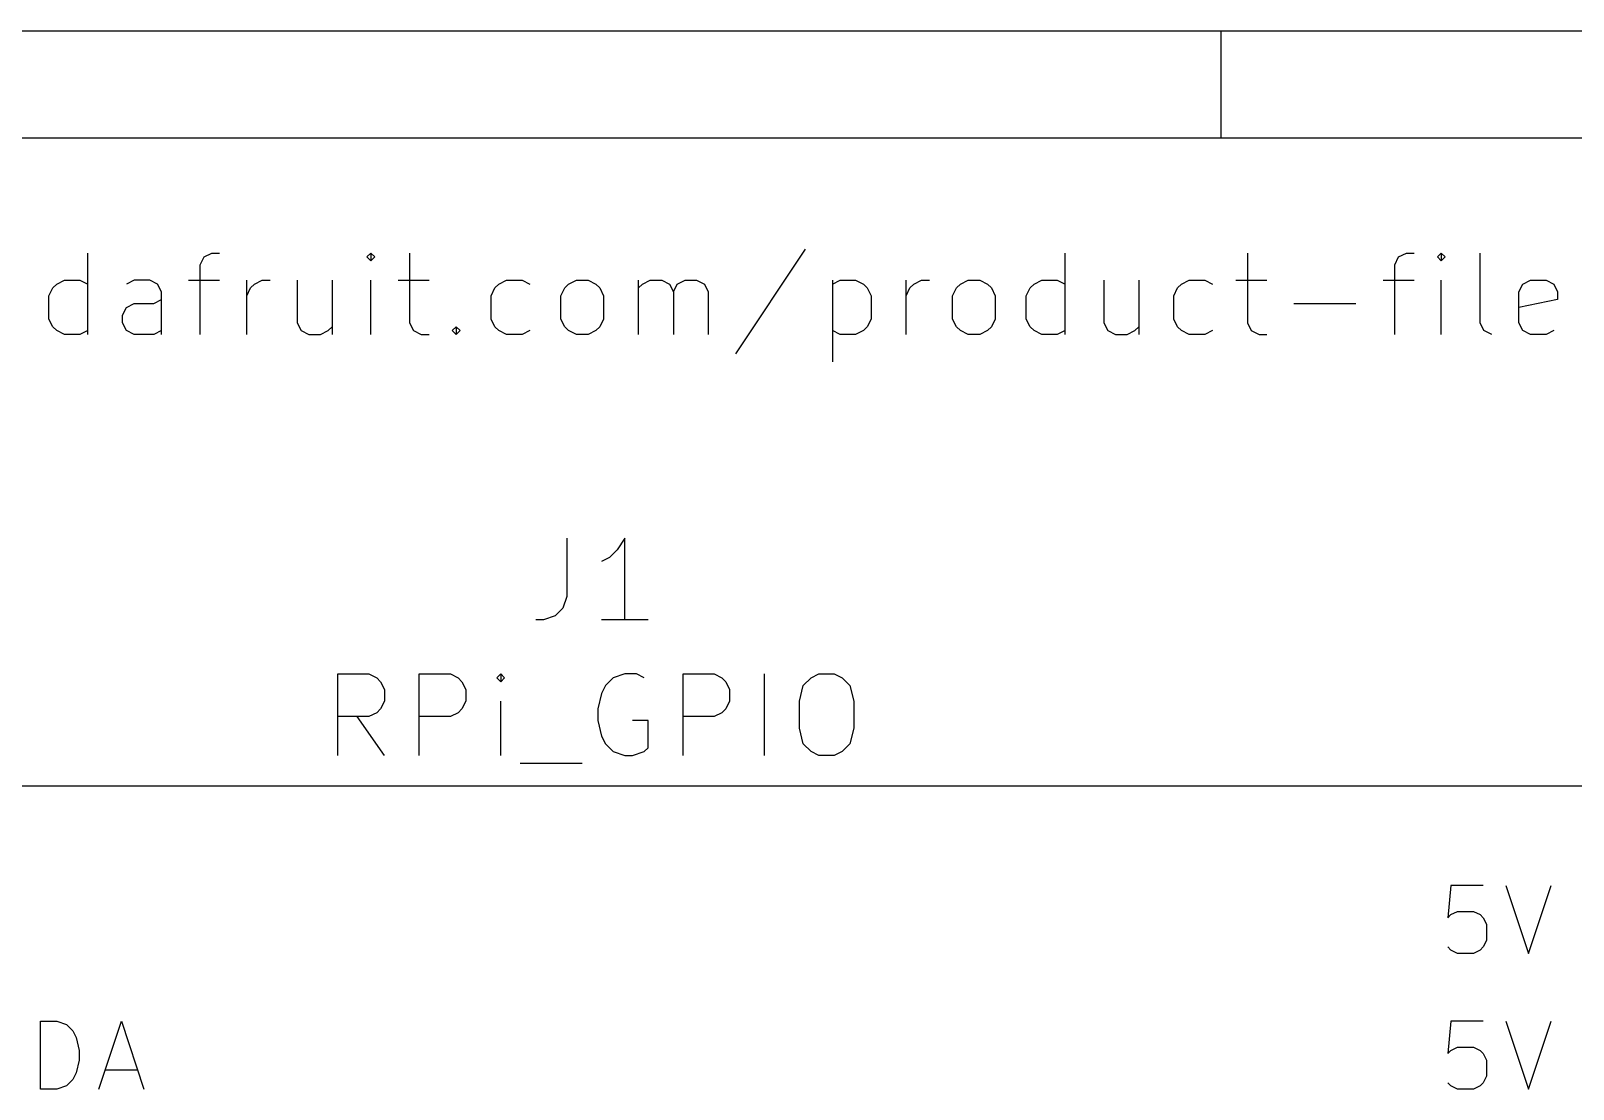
# Model space of a CAD drawing. Header units: millimetres. Extents: x 10 to 287, y -200 to -10.
# Drawn here: x 37.72 to 66.58, y -29.8 to -10 of the extents above; entities that cross this region are included whole.
import ezdxf

# ---------------------------------------------------------------- set-up
doc = ezdxf.new("R2010")
doc.units = ezdxf.units.MM
for name, color, linetype in [('GREENSIXTYFIVE', 129, 'CONTINUOUS'), ('MAGENTA', 214, 'CONTINUOUS'), ('RED', 14, 'CONTINUOUS')]:
    doc.layers.add(name, color=color, linetype=linetype)

msp = doc.modelspace()

# ---------------------------------------------------------------- linework, layer by layer
at = {"layer": 'GREENSIXTYFIVE', "linetype": 'CONTINUOUS'}
for p, q in [((47.752, -19.491), (47.752, -20.5796)), ((47.752, -19.491), (47.752, -20.5796)), ((48.8406, -19.491), (48.6954, -19.7087)), ((48.8406, -19.491), (48.6954, -19.7087)), ((48.8406, -21.015), (48.8406, -19.491)), ((48.8406, -21.015), (48.8406, -19.491)), ((48.5503, -19.8539), (48.4051, -19.9265)), ((48.5503, -19.8539), (48.4051, -19.9265)), ((48.6954, -19.7087), (48.5503, -19.8539)), ((48.6954, -19.7087), (48.5503, -19.8539)), ((47.752, -20.5796), (47.6795, -20.7973)), ((47.752, -20.5796), (47.6795, -20.7973)), ((47.3166, -21.015), (47.1715, -21.015)), ((47.3166, -21.015), (47.1715, -21.015)), ((47.5343, -20.9425), (47.3166, -21.015)), ((47.5343, -20.9425), (47.3166, -21.015)), ((47.6795, -20.7973), (47.5343, -20.9425)), ((47.6795, -20.7973), (47.5343, -20.9425)), ((49.276, -21.015), (48.4051, -21.015)), ((49.276, -21.015), (48.4051, -21.015)), ((43.4703, -23.555), (43.4703, -22.031)), ((43.4703, -22.031), (44.0509, -22.031)), ((43.4703, -23.555), (43.4703, -22.031)), ((43.4703, -22.031), (44.0509, -22.031)), ((44.0509, -22.031), (44.196, -22.1036)), ((44.0509, -22.031), (44.196, -22.1036)), ((44.196, -22.1036), (44.2686, -22.1762)), ((44.196, -22.1036), (44.2686, -22.1762)), ((44.2686, -22.1762), (44.3412, -22.3213)), ((44.2686, -22.1762), (44.3412, -22.3213)), ((44.9943, -23.555), (44.9943, -22.031)), ((44.9943, -22.031), (45.5749, -22.031)), ((44.9943, -23.555), (44.9943, -22.031)), ((44.9943, -22.031), (45.5749, -22.031)), ((45.5749, -22.031), (45.72, -22.1036)), ((45.5749, -22.031), (45.72, -22.1036)), ((45.72, -22.1036), (45.7926, -22.1762)), ((45.72, -22.1036), (45.7926, -22.1762)), ((45.7926, -22.1762), (45.8652, -22.3213)), ((45.7926, -22.1762), (45.8652, -22.3213)), ((46.5183, -22.031), (46.4457, -22.1036)), ((46.5183, -22.031), (46.4457, -22.1036)), ((46.4457, -22.1036), (46.5183, -22.1762)), ((46.4457, -22.1036), (46.5183, -22.1762)), ((46.5909, -22.1036), (46.5183, -22.031)), ((46.5183, -22.031), (46.5183, -22.1762)), ((46.5909, -22.1036), (46.5183, -22.031)), ((46.5183, -22.031), (46.5183, -22.1762)), ((46.5183, -22.1762), (46.5909, -22.1036)), ((46.5183, -22.1762), (46.5909, -22.1036)), ((48.6228, -22.1036), (48.4777, -22.2487)), ((48.6228, -22.1036), (48.4777, -22.2487)), ((48.8405, -22.031), (48.6228, -22.1036)), ((48.8405, -22.031), (48.6228, -22.1036)), ((49.0583, -22.031), (48.8405, -22.031)), ((49.0583, -22.031), (48.8405, -22.031)), ((49.2034, -22.1036), (49.0583, -22.031)), ((49.2034, -22.1036), (49.0583, -22.031)), ((49.9291, -23.555), (49.9291, -22.031)), ((49.9291, -22.031), (50.5097, -22.031)), ((49.9291, -23.555), (49.9291, -22.031)), ((49.9291, -22.031), (50.5097, -22.031)), ((50.5097, -22.031), (50.6548, -22.1036)), ((50.5097, -22.031), (50.6548, -22.1036)), ((50.6548, -22.1036), (50.7274, -22.1762)), ((50.6548, -22.1036), (50.7274, -22.1762)), ((50.7274, -22.1762), (50.8, -22.3213)), ((50.7274, -22.1762), (50.8, -22.3213)), ((51.4531, -23.555), (51.4531, -22.031)), ((51.4531, -23.555), (51.4531, -22.031)), ((52.1788, -22.2487), (52.324, -22.1036)), ((52.1788, -22.2487), (52.324, -22.1036)), ((52.324, -22.1036), (52.4691, -22.031)), ((52.324, -22.1036), (52.4691, -22.031)), ((52.4691, -22.031), (52.7594, -22.031)), ((52.4691, -22.031), (52.7594, -22.031)), ((52.7594, -22.031), (52.9045, -22.1036)), ((52.7594, -22.031), (52.9045, -22.1036)), ((52.9045, -22.1036), (53.0497, -22.2487)), ((52.9045, -22.1036), (53.0497, -22.2487)), ((44.3412, -22.3213), (44.3412, -22.539)), ((44.3412, -22.3213), (44.3412, -22.539)), ((45.8652, -22.3213), (45.8652, -22.539)), ((45.8652, -22.3213), (45.8652, -22.539)), ((48.4051, -22.3939), (48.3325, -22.6842)), ((48.4051, -22.3939), (48.3325, -22.6842)), ((48.4777, -22.2487), (48.4051, -22.3939)), ((48.4777, -22.2487), (48.4051, -22.3939)), ((50.8, -22.3213), (50.8, -22.539)), ((50.8, -22.3213), (50.8, -22.539)), ((52.1062, -22.539), (52.1788, -22.2487)), ((52.1062, -22.539), (52.1788, -22.2487)), ((53.0497, -22.2487), (53.1222, -22.539)), ((53.0497, -22.2487), (53.1222, -22.539)), ((44.196, -22.7567), (44.0509, -22.8293)), ((44.196, -22.7567), (44.0509, -22.8293)), ((44.2686, -22.6842), (44.196, -22.7567)), ((44.2686, -22.6842), (44.196, -22.7567)), ((44.3412, -22.539), (44.2686, -22.6842)), ((44.3412, -22.539), (44.2686, -22.6842)), ((45.72, -22.7567), (45.5749, -22.8293)), ((45.72, -22.7567), (45.5749, -22.8293)), ((45.7926, -22.6842), (45.72, -22.7567)), ((45.7926, -22.6842), (45.72, -22.7567)), ((45.8652, -22.539), (45.7926, -22.6842)), ((45.8652, -22.539), (45.7926, -22.6842)), ((46.5183, -23.555), (46.5183, -22.539)), ((46.5183, -23.555), (46.5183, -22.539)), ((48.3325, -22.6842), (48.3325, -22.9019)), ((48.3325, -22.6842), (48.3325, -22.9019)), ((50.6548, -22.7567), (50.5097, -22.8293)), ((50.6548, -22.7567), (50.5097, -22.8293)), ((50.7274, -22.6842), (50.6548, -22.7567)), ((50.7274, -22.6842), (50.6548, -22.7567)), ((50.8, -22.539), (50.7274, -22.6842)), ((50.8, -22.539), (50.7274, -22.6842)), ((52.1062, -23.047), (52.1062, -22.539)), ((52.1062, -23.047), (52.1062, -22.539)), ((53.1222, -22.539), (53.1222, -23.047)), ((53.1222, -22.539), (53.1222, -23.047)), ((44.0509, -22.8293), (43.4703, -22.8293)), ((44.0509, -22.8293), (43.4703, -22.8293)), ((44.3412, -23.555), (43.8332, -22.8293)), ((44.3412, -23.555), (43.8332, -22.8293)), ((45.5749, -22.8293), (44.9943, -22.8293)), ((45.5749, -22.8293), (44.9943, -22.8293)), ((48.3325, -22.9019), (48.4051, -23.1922)), ((48.3325, -22.9019), (48.4051, -23.1922)), ((49.276, -22.9019), (48.9857, -22.9019)), ((49.276, -22.9019), (48.9857, -22.9019)), ((49.276, -23.4099), (49.276, -22.9019)), ((49.276, -23.4099), (49.276, -22.9019)), ((50.5097, -22.8293), (49.9291, -22.8293)), ((50.5097, -22.8293), (49.9291, -22.8293)), ((52.1788, -23.3373), (52.1062, -23.047)), ((52.1788, -23.3373), (52.1062, -23.047)), ((53.1222, -23.047), (53.0497, -23.3373)), ((53.1222, -23.047), (53.0497, -23.3373)), ((48.4051, -23.1922), (48.4777, -23.3373)), ((48.4051, -23.1922), (48.4777, -23.3373)), ((48.4777, -23.3373), (48.6228, -23.4825)), ((48.4777, -23.3373), (48.6228, -23.4825)), ((52.324, -23.4825), (52.1788, -23.3373)), ((52.324, -23.4825), (52.1788, -23.3373)), ((53.0497, -23.3373), (52.9045, -23.4825)), ((53.0497, -23.3373), (52.9045, -23.4825)), ((48.6228, -23.4825), (48.8405, -23.555)), ((48.6228, -23.4825), (48.8405, -23.555)), ((48.8405, -23.555), (48.9857, -23.555)), ((48.8405, -23.555), (48.9857, -23.555)), ((48.9857, -23.555), (49.2034, -23.4825)), ((48.9857, -23.555), (49.2034, -23.4825)), ((49.2034, -23.4825), (49.276, -23.4099)), ((49.2034, -23.4825), (49.276, -23.4099)), ((52.4691, -23.555), (52.324, -23.4825)), ((52.4691, -23.555), (52.324, -23.4825)), ((52.7594, -23.555), (52.4691, -23.555)), ((52.7594, -23.555), (52.4691, -23.555)), ((52.9045, -23.4825), (52.7594, -23.555)), ((52.9045, -23.4825), (52.7594, -23.555)), ((46.8812, -23.7002), (48.0423, -23.7002)), ((46.8812, -23.7002), (48.0423, -23.7002)), ((64.2982, -25.9875), (64.2378, -26.5923)), ((64.2982, -25.9875), (64.2378, -26.5923)), ((64.903, -25.9875), (64.2982, -25.9875)), ((64.903, -25.9875), (64.2982, -25.9875)), ((65.3263, -25.9875), (65.7496, -27.2575)), ((65.3263, -25.9875), (65.7496, -27.2575)), ((65.7496, -27.2575), (66.173, -25.9875)), ((65.7496, -27.2575), (66.173, -25.9875)), ((64.2378, -26.5923), (64.2982, -26.5318)), ((64.2378, -26.5923), (64.2982, -26.5318)), ((64.2982, -26.5318), (64.4192, -26.4713)), ((64.2982, -26.5318), (64.4192, -26.4713)), ((64.4192, -26.4713), (64.7216, -26.4713)), ((64.4192, -26.4713), (64.7216, -26.4713)), ((64.7216, -26.4713), (64.8425, -26.5318)), ((64.7216, -26.4713), (64.8425, -26.5318)), ((64.8425, -26.5318), (64.903, -26.5923)), ((64.8425, -26.5318), (64.903, -26.5923)), ((64.903, -26.5923), (64.9635, -26.7132)), ((64.903, -26.5923), (64.9635, -26.7132)), ((64.9635, -26.7132), (64.9635, -27.0156)), ((64.9635, -26.7132), (64.9635, -27.0156)), ((64.9635, -27.0156), (64.903, -27.1366)), ((64.9635, -27.0156), (64.903, -27.1366)), ((64.2982, -27.1971), (64.2378, -27.1366)), ((64.2982, -27.1971), (64.2378, -27.1366)), ((64.4192, -27.2575), (64.2982, -27.1971)), ((64.4192, -27.2575), (64.2982, -27.1971)), ((64.7216, -27.2575), (64.4192, -27.2575)), ((64.7216, -27.2575), (64.4192, -27.2575)), ((64.8425, -27.1971), (64.7216, -27.2575)), ((64.8425, -27.1971), (64.7216, -27.2575)), ((64.903, -27.1366), (64.8425, -27.1971)), ((64.903, -27.1366), (64.8425, -27.1971)), ((37.9063, -29.7975), (37.9063, -28.5275)), ((37.9063, -28.5275), (38.2087, -28.5275)), ((37.9063, -29.7975), (37.9063, -28.5275)), ((37.9063, -28.5275), (38.2087, -28.5275)), ((38.2087, -28.5275), (38.3901, -28.588)), ((38.2087, -28.5275), (38.3901, -28.588)), ((38.9949, -29.7975), (39.4182, -28.5275)), ((38.9949, -29.7975), (39.4182, -28.5275)), ((39.4182, -28.5275), (39.8416, -29.7975)), ((39.4182, -28.5275), (39.8416, -29.7975)), ((64.2982, -28.5275), (64.2378, -29.1323)), ((64.2982, -28.5275), (64.2378, -29.1323)), ((64.903, -28.5275), (64.2982, -28.5275)), ((64.903, -28.5275), (64.2982, -28.5275)), ((65.3263, -28.5275), (65.7496, -29.7975)), ((65.3263, -28.5275), (65.7496, -29.7975)), ((65.7496, -29.7975), (66.173, -28.5275)), ((65.7496, -29.7975), (66.173, -28.5275)), ((38.3901, -28.588), (38.5111, -28.709)), ((38.3901, -28.588), (38.5111, -28.709)), ((38.5111, -28.709), (38.5716, -28.8299)), ((38.5111, -28.709), (38.5716, -28.8299)), ((38.5716, -28.8299), (38.632, -29.0718)), ((38.5716, -28.8299), (38.632, -29.0718)), ((38.632, -29.0718), (38.632, -29.2532)), ((38.632, -29.0718), (38.632, -29.2532)), ((64.2378, -29.1323), (64.2982, -29.0718)), ((64.2378, -29.1323), (64.2982, -29.0718)), ((64.2982, -29.0718), (64.4192, -29.0113)), ((64.2982, -29.0718), (64.4192, -29.0113)), ((64.4192, -29.0113), (64.7216, -29.0113)), ((64.4192, -29.0113), (64.7216, -29.0113)), ((64.7216, -29.0113), (64.8425, -29.0718)), ((64.7216, -29.0113), (64.8425, -29.0718)), ((64.8425, -29.0718), (64.903, -29.1323)), ((64.8425, -29.0718), (64.903, -29.1323)), ((64.903, -29.1323), (64.9635, -29.2532)), ((64.903, -29.1323), (64.9635, -29.2532)), ((38.632, -29.2532), (38.5716, -29.4951)), ((38.632, -29.2532), (38.5716, -29.4951)), ((39.1159, -29.4347), (39.7206, -29.4347)), ((39.1159, -29.4347), (39.7206, -29.4347)), ((64.9635, -29.2532), (64.9635, -29.5556)), ((64.9635, -29.2532), (64.9635, -29.5556)), ((38.5111, -29.6161), (38.3901, -29.7371)), ((38.5111, -29.6161), (38.3901, -29.7371)), ((38.5716, -29.4951), (38.5111, -29.6161)), ((38.5716, -29.4951), (38.5111, -29.6161)), ((64.2982, -29.7371), (64.2378, -29.6766)), ((64.2982, -29.7371), (64.2378, -29.6766)), ((64.903, -29.6766), (64.8425, -29.7371)), ((64.903, -29.6766), (64.8425, -29.7371)), ((64.9635, -29.5556), (64.903, -29.6766)), ((64.9635, -29.5556), (64.903, -29.6766)), ((38.2087, -29.7975), (37.9063, -29.7975)), ((38.2087, -29.7975), (37.9063, -29.7975)), ((38.3901, -29.7371), (38.2087, -29.7975)), ((38.3901, -29.7371), (38.2087, -29.7975)), ((64.4192, -29.7975), (64.2982, -29.7371)), ((64.4192, -29.7975), (64.2982, -29.7371)), ((64.7216, -29.7975), (64.4192, -29.7975)), ((64.7216, -29.7975), (64.4192, -29.7975)), ((64.8425, -29.7371), (64.7216, -29.7975)), ((64.8425, -29.7371), (64.7216, -29.7975))]:
    msp.add_line(p, q, dxfattribs=at)
at = {"layer": 'MAGENTA', "linetype": 'CONTINUOUS'}
for p, q in [((52.2154, -14.0845), (50.9091, -16.0439)), ((52.2154, -14.0845), (50.9091, -16.0439)), ((38.7895, -15.681), (38.7895, -14.157)), ((38.7895, -15.681), (38.7895, -14.157)), ((40.8941, -14.3747), (40.9667, -14.2296)), ((40.8941, -14.3747), (40.9667, -14.2296)), ((40.8941, -15.681), (40.8941, -14.3747)), ((40.8941, -15.681), (40.8941, -14.3747)), ((40.9667, -14.2296), (41.1118, -14.157)), ((40.9667, -14.2296), (41.1118, -14.157)), ((41.1118, -14.157), (41.257, -14.157)), ((41.1118, -14.157), (41.257, -14.157)), ((44.0873, -14.157), (44.0147, -14.2296)), ((44.0873, -14.157), (44.0147, -14.2296)), ((44.0147, -14.2296), (44.0873, -14.3022)), ((44.0147, -14.2296), (44.0873, -14.3022)), ((44.1599, -14.2296), (44.0873, -14.157)), ((44.0873, -14.157), (44.0873, -14.3022)), ((44.1599, -14.2296), (44.0873, -14.157)), ((44.0873, -14.157), (44.0873, -14.3022)), ((44.0873, -14.3022), (44.1599, -14.2296)), ((44.0873, -14.3022), (44.1599, -14.2296)), ((44.813, -14.157), (44.813, -15.4633)), ((44.813, -14.157), (44.813, -15.4633)), ((57.0778, -15.681), (57.0778, -14.157)), ((57.0778, -15.681), (57.0778, -14.157)), ((60.4887, -14.157), (60.4887, -15.4633)), ((60.4887, -14.157), (60.4887, -15.4633)), ((63.2465, -14.3747), (63.3191, -14.2296)), ((63.2465, -14.3747), (63.3191, -14.2296)), ((63.2465, -15.681), (63.2465, -14.3747)), ((63.2465, -15.681), (63.2465, -14.3747)), ((63.3191, -14.2296), (63.4642, -14.157)), ((63.3191, -14.2296), (63.4642, -14.157)), ((63.4642, -14.157), (63.6094, -14.157)), ((63.4642, -14.157), (63.6094, -14.157)), ((64.1174, -14.157), (64.0448, -14.2296)), ((64.1174, -14.157), (64.0448, -14.2296)), ((64.0448, -14.2296), (64.1174, -14.3022)), ((64.0448, -14.2296), (64.1174, -14.3022)), ((64.19, -14.2296), (64.1174, -14.157)), ((64.1174, -14.157), (64.1174, -14.3022)), ((64.19, -14.2296), (64.1174, -14.157)), ((64.1174, -14.157), (64.1174, -14.3022)), ((64.1174, -14.3022), (64.19, -14.2296)), ((64.1174, -14.3022), (64.19, -14.2296)), ((64.8431, -15.4633), (64.8431, -14.157)), ((64.8431, -15.4633), (64.8431, -14.157)), ((38.2089, -14.7376), (38.354, -14.665)), ((38.2089, -14.7376), (38.354, -14.665)), ((38.354, -14.665), (38.6443, -14.665)), ((38.354, -14.665), (38.6443, -14.665)), ((38.6443, -14.665), (38.7895, -14.7376)), ((38.6443, -14.665), (38.7895, -14.7376)), ((39.6604, -14.665), (39.5152, -14.7376)), ((39.6604, -14.665), (39.5152, -14.7376)), ((39.9506, -14.665), (39.6604, -14.665)), ((39.9506, -14.665), (39.6604, -14.665)), ((40.0958, -14.7376), (39.9506, -14.665)), ((40.0958, -14.7376), (39.9506, -14.665)), ((40.6764, -14.665), (41.257, -14.665)), ((40.6764, -14.665), (41.257, -14.665)), ((41.765, -15.681), (41.765, -14.665)), ((41.765, -15.681), (41.765, -14.665)), ((41.9102, -14.7376), (42.0553, -14.665)), ((41.9102, -14.7376), (42.0553, -14.665)), ((42.0553, -14.665), (42.2004, -14.665)), ((42.0553, -14.665), (42.2004, -14.665)), ((42.7084, -14.665), (42.7084, -15.4633)), ((42.7084, -14.665), (42.7084, -15.4633)), ((43.3616, -14.665), (43.3616, -15.681)), ((43.3616, -14.665), (43.3616, -15.681)), ((44.0873, -15.681), (44.0873, -14.665)), ((44.0873, -15.681), (44.0873, -14.665)), ((44.5953, -14.665), (45.1759, -14.665)), ((44.5953, -14.665), (45.1759, -14.665)), ((46.4822, -14.7376), (46.6273, -14.665)), ((46.4822, -14.7376), (46.6273, -14.665)), ((46.6273, -14.665), (46.9176, -14.665)), ((46.6273, -14.665), (46.9176, -14.665)), ((46.9176, -14.665), (47.0628, -14.7376)), ((46.9176, -14.665), (47.0628, -14.7376)), ((47.7885, -14.7376), (47.9336, -14.665)), ((47.7885, -14.7376), (47.9336, -14.665)), ((47.9336, -14.665), (48.1513, -14.665)), ((47.9336, -14.665), (48.1513, -14.665)), ((48.1513, -14.665), (48.2965, -14.7376)), ((48.1513, -14.665), (48.2965, -14.7376)), ((49.0948, -15.681), (49.0948, -14.665)), ((49.0948, -15.681), (49.0948, -14.665)), ((49.1674, -14.7376), (49.3125, -14.665)), ((49.1674, -14.7376), (49.3125, -14.665)), ((49.3125, -14.665), (49.5302, -14.665)), ((49.3125, -14.665), (49.5302, -14.665)), ((49.5302, -14.665), (49.6754, -14.7376)), ((49.5302, -14.665), (49.6754, -14.7376)), ((49.8205, -14.7376), (49.9657, -14.665)), ((49.8205, -14.7376), (49.9657, -14.665)), ((49.9657, -14.665), (50.1834, -14.665)), ((49.9657, -14.665), (50.1834, -14.665)), ((50.1834, -14.665), (50.3285, -14.7376)), ((50.1834, -14.665), (50.3285, -14.7376)), ((52.7234, -14.665), (52.7234, -16.189)), ((52.7234, -14.7376), (52.8686, -14.665)), ((52.7234, -14.665), (52.7234, -16.189)), ((52.7234, -14.7376), (52.8686, -14.665)), ((52.8686, -14.665), (53.1588, -14.665)), ((52.8686, -14.665), (53.1588, -14.665)), ((53.1588, -14.665), (53.304, -14.7376)), ((53.1588, -14.665), (53.304, -14.7376)), ((54.1023, -15.681), (54.1023, -14.665)), ((54.1023, -15.681), (54.1023, -14.665)), ((54.2475, -14.7376), (54.3926, -14.665)), ((54.2475, -14.7376), (54.3926, -14.665)), ((54.3926, -14.665), (54.5377, -14.665)), ((54.3926, -14.665), (54.5377, -14.665)), ((55.1183, -14.7376), (55.2634, -14.665)), ((55.1183, -14.7376), (55.2634, -14.665)), ((55.2634, -14.665), (55.4811, -14.665)), ((55.2634, -14.665), (55.4811, -14.665)), ((55.4811, -14.665), (55.6263, -14.7376)), ((55.4811, -14.665), (55.6263, -14.7376)), ((56.4972, -14.7376), (56.6423, -14.665)), ((56.4972, -14.7376), (56.6423, -14.665)), ((56.6423, -14.665), (56.9326, -14.665)), ((56.6423, -14.665), (56.9326, -14.665)), ((56.9326, -14.665), (57.0778, -14.7376)), ((56.9326, -14.665), (57.0778, -14.7376)), ((57.8035, -14.665), (57.8035, -15.4633)), ((57.8035, -14.665), (57.8035, -15.4633)), ((58.4567, -14.665), (58.4567, -15.681)), ((58.4567, -14.665), (58.4567, -15.681)), ((59.255, -14.7376), (59.4001, -14.665)), ((59.255, -14.7376), (59.4001, -14.665)), ((59.4001, -14.665), (59.6904, -14.665)), ((59.4001, -14.665), (59.6904, -14.665)), ((59.6904, -14.665), (59.8356, -14.7376)), ((59.6904, -14.665), (59.8356, -14.7376)), ((60.271, -14.665), (60.8516, -14.665)), ((60.271, -14.665), (60.8516, -14.665)), ((63.0288, -14.665), (63.6094, -14.665)), ((63.0288, -14.665), (63.6094, -14.665)), ((64.1174, -15.681), (64.1174, -14.665)), ((64.1174, -15.681), (64.1174, -14.665)), ((65.6414, -14.7376), (65.7866, -14.665)), ((65.6414, -14.7376), (65.7866, -14.665)), ((65.7866, -14.665), (66.0768, -14.665)), ((65.7866, -14.665), (66.0768, -14.665)), ((66.0768, -14.665), (66.222, -14.7376)), ((66.0768, -14.665), (66.222, -14.7376)), ((38.0637, -14.9553), (38.1363, -14.8102)), ((38.0637, -14.9553), (38.1363, -14.8102)), ((38.0637, -15.3907), (38.0637, -14.9553)), ((38.0637, -15.3907), (38.0637, -14.9553)), ((38.1363, -14.8102), (38.2089, -14.7376)), ((38.1363, -14.8102), (38.2089, -14.7376)), ((40.1684, -14.8827), (40.0958, -14.7376)), ((40.1684, -14.8827), (40.0958, -14.7376)), ((40.1684, -15.681), (40.1684, -14.8827)), ((40.1684, -15.681), (40.1684, -14.8827)), ((41.765, -14.9553), (41.8376, -14.8102)), ((41.765, -14.9553), (41.8376, -14.8102)), ((41.8376, -14.8102), (41.9102, -14.7376)), ((41.8376, -14.8102), (41.9102, -14.7376)), ((46.337, -14.9553), (46.4096, -14.8102)), ((46.337, -14.9553), (46.4096, -14.8102)), ((46.337, -15.3907), (46.337, -14.9553)), ((46.337, -15.3907), (46.337, -14.9553)), ((46.4096, -14.8102), (46.4822, -14.7376)), ((46.4096, -14.8102), (46.4822, -14.7376)), ((47.6433, -14.9553), (47.7159, -14.8102)), ((47.6433, -14.9553), (47.7159, -14.8102)), ((47.6433, -15.3907), (47.6433, -14.9553)), ((47.6433, -15.3907), (47.6433, -14.9553)), ((47.7159, -14.8102), (47.7885, -14.7376)), ((47.7159, -14.8102), (47.7885, -14.7376)), ((48.2965, -14.7376), (48.3691, -14.8102)), ((48.2965, -14.7376), (48.3691, -14.8102)), ((48.3691, -14.8102), (48.4416, -14.9553)), ((48.3691, -14.8102), (48.4416, -14.9553)), ((48.4416, -14.9553), (48.4416, -15.3907)), ((48.4416, -14.9553), (48.4416, -15.3907)), ((49.0948, -14.8102), (49.1674, -14.7376)), ((49.0948, -14.8102), (49.1674, -14.7376)), ((49.6754, -14.7376), (49.748, -14.8827)), ((49.6754, -14.7376), (49.748, -14.8827)), ((49.748, -14.8827), (49.8205, -14.7376)), ((49.748, -14.8827), (49.8205, -14.7376)), ((49.748, -14.8827), (49.748, -15.681)), ((49.748, -14.8827), (49.748, -15.681)), ((50.3285, -14.7376), (50.4011, -14.8827)), ((50.3285, -14.7376), (50.4011, -14.8827)), ((50.4011, -14.8827), (50.4011, -15.681)), ((50.4011, -14.8827), (50.4011, -15.681)), ((53.304, -14.7376), (53.3766, -14.8102)), ((53.304, -14.7376), (53.3766, -14.8102)), ((53.3766, -14.8102), (53.4491, -14.9553)), ((53.3766, -14.8102), (53.4491, -14.9553)), ((53.4491, -14.9553), (53.4491, -15.3907)), ((53.4491, -14.9553), (53.4491, -15.3907)), ((54.1023, -14.9553), (54.1749, -14.8102)), ((54.1023, -14.9553), (54.1749, -14.8102)), ((54.1749, -14.8102), (54.2475, -14.7376)), ((54.1749, -14.8102), (54.2475, -14.7376)), ((54.9731, -14.9553), (55.0457, -14.8102)), ((54.9731, -14.9553), (55.0457, -14.8102)), ((54.9731, -15.3907), (54.9731, -14.9553)), ((54.9731, -15.3907), (54.9731, -14.9553)), ((55.0457, -14.8102), (55.1183, -14.7376)), ((55.0457, -14.8102), (55.1183, -14.7376)), ((55.6263, -14.7376), (55.6989, -14.8102)), ((55.6263, -14.7376), (55.6989, -14.8102)), ((55.6989, -14.8102), (55.7714, -14.9553)), ((55.6989, -14.8102), (55.7714, -14.9553)), ((55.7714, -14.9553), (55.7714, -15.3907)), ((55.7714, -14.9553), (55.7714, -15.3907)), ((56.352, -14.9553), (56.4246, -14.8102)), ((56.352, -14.9553), (56.4246, -14.8102)), ((56.352, -15.3907), (56.352, -14.9553)), ((56.352, -15.3907), (56.352, -14.9553)), ((56.4246, -14.8102), (56.4972, -14.7376)), ((56.4246, -14.8102), (56.4972, -14.7376)), ((59.1098, -14.9553), (59.1824, -14.8102)), ((59.1098, -14.9553), (59.1824, -14.8102)), ((59.1098, -15.3907), (59.1098, -14.9553)), ((59.1098, -15.3907), (59.1098, -14.9553)), ((59.1824, -14.8102), (59.255, -14.7376)), ((59.1824, -14.8102), (59.255, -14.7376)), ((65.5688, -14.8827), (65.6414, -14.7376)), ((65.5688, -14.8827), (65.6414, -14.7376)), ((65.5688, -15.4633), (65.5688, -14.8827)), ((65.5688, -15.4633), (65.5688, -14.8827)), ((66.222, -14.7376), (66.2946, -14.8827)), ((66.222, -14.7376), (66.2946, -14.8827)), ((66.2946, -14.8827), (66.2946, -15.0279)), ((66.2946, -14.8827), (66.2946, -15.0279)), ((39.4426, -15.3182), (39.5152, -15.173)), ((39.4426, -15.3182), (39.5152, -15.173)), ((39.5152, -15.173), (39.6604, -15.1005)), ((39.5152, -15.173), (39.6604, -15.1005)), ((39.6604, -15.1005), (40.0232, -15.1005)), ((39.6604, -15.1005), (40.0232, -15.1005)), ((40.0232, -15.1005), (40.1684, -15.0279)), ((40.0232, -15.1005), (40.1684, -15.0279)), ((61.3596, -15.1005), (62.5208, -15.1005)), ((61.3596, -15.1005), (62.5208, -15.1005)), ((66.2946, -15.0279), (65.5688, -15.173)), ((66.2946, -15.0279), (65.5688, -15.173)), ((38.1363, -15.5359), (38.0637, -15.3907)), ((38.1363, -15.5359), (38.0637, -15.3907)), ((38.2089, -15.6085), (38.1363, -15.5359)), ((38.2089, -15.6085), (38.1363, -15.5359)), ((39.4426, -15.4633), (39.4426, -15.3182)), ((39.4426, -15.4633), (39.4426, -15.3182)), ((39.5152, -15.6085), (39.4426, -15.4633)), ((39.5152, -15.6085), (39.4426, -15.4633)), ((42.7084, -15.4633), (42.781, -15.6085)), ((42.7084, -15.4633), (42.781, -15.6085)), ((43.289, -15.6085), (43.3616, -15.5359)), ((43.289, -15.6085), (43.3616, -15.5359)), ((44.813, -15.4633), (44.8856, -15.6085)), ((44.813, -15.4633), (44.8856, -15.6085)), ((45.6113, -15.6085), (45.6839, -15.5359)), ((45.6113, -15.6085), (45.6839, -15.5359)), ((45.6839, -15.5359), (45.7565, -15.6085)), ((45.6839, -15.5359), (45.6839, -15.681)), ((45.6839, -15.5359), (45.7565, -15.6085)), ((45.6839, -15.5359), (45.6839, -15.681)), ((46.4096, -15.5359), (46.337, -15.3907)), ((46.4096, -15.5359), (46.337, -15.3907)), ((46.4822, -15.6085), (46.4096, -15.5359)), ((46.4822, -15.6085), (46.4096, -15.5359)), ((47.7159, -15.5359), (47.6433, -15.3907)), ((47.7159, -15.5359), (47.6433, -15.3907)), ((47.7885, -15.6085), (47.7159, -15.5359)), ((47.7885, -15.6085), (47.7159, -15.5359)), ((48.3691, -15.5359), (48.2965, -15.6085)), ((48.3691, -15.5359), (48.2965, -15.6085)), ((48.4416, -15.3907), (48.3691, -15.5359)), ((48.4416, -15.3907), (48.3691, -15.5359)), ((53.3766, -15.5359), (53.304, -15.6085)), ((53.3766, -15.5359), (53.304, -15.6085)), ((53.4491, -15.3907), (53.3766, -15.5359)), ((53.4491, -15.3907), (53.3766, -15.5359)), ((55.0457, -15.5359), (54.9731, -15.3907)), ((55.0457, -15.5359), (54.9731, -15.3907)), ((55.1183, -15.6085), (55.0457, -15.5359)), ((55.1183, -15.6085), (55.0457, -15.5359)), ((55.6989, -15.5359), (55.6263, -15.6085)), ((55.6989, -15.5359), (55.6263, -15.6085)), ((55.7714, -15.3907), (55.6989, -15.5359)), ((55.7714, -15.3907), (55.6989, -15.5359)), ((56.4246, -15.5359), (56.352, -15.3907)), ((56.4246, -15.5359), (56.352, -15.3907)), ((56.4972, -15.6085), (56.4246, -15.5359)), ((56.4972, -15.6085), (56.4246, -15.5359)), ((57.8035, -15.4633), (57.8761, -15.6085)), ((57.8035, -15.4633), (57.8761, -15.6085)), ((58.3841, -15.6085), (58.4567, -15.5359)), ((58.3841, -15.6085), (58.4567, -15.5359)), ((59.1824, -15.5359), (59.1098, -15.3907)), ((59.1824, -15.5359), (59.1098, -15.3907)), ((59.255, -15.6085), (59.1824, -15.5359)), ((59.255, -15.6085), (59.1824, -15.5359)), ((60.4887, -15.4633), (60.5613, -15.6085)), ((60.4887, -15.4633), (60.5613, -15.6085)), ((64.9157, -15.6085), (64.8431, -15.4633)), ((64.9157, -15.6085), (64.8431, -15.4633)), ((65.6414, -15.6085), (65.5688, -15.4633)), ((65.6414, -15.6085), (65.5688, -15.4633)), ((38.354, -15.681), (38.2089, -15.6085)), ((38.354, -15.681), (38.2089, -15.6085)), ((38.6443, -15.681), (38.354, -15.681)), ((38.6443, -15.681), (38.354, -15.681)), ((38.7895, -15.6085), (38.6443, -15.681)), ((38.7895, -15.6085), (38.6443, -15.681)), ((39.6604, -15.681), (39.5152, -15.6085)), ((39.6604, -15.681), (39.5152, -15.6085)), ((40.0232, -15.681), (39.6604, -15.681)), ((40.0232, -15.681), (39.6604, -15.681)), ((40.1684, -15.6085), (40.0232, -15.681)), ((40.1684, -15.6085), (40.0232, -15.681)), ((42.781, -15.6085), (42.9261, -15.681)), ((42.781, -15.6085), (42.9261, -15.681)), ((42.9261, -15.681), (43.1438, -15.681)), ((42.9261, -15.681), (43.1438, -15.681)), ((43.1438, -15.681), (43.289, -15.6085)), ((43.1438, -15.681), (43.289, -15.6085)), ((44.8856, -15.6085), (45.0307, -15.681)), ((44.8856, -15.6085), (45.0307, -15.681)), ((45.0307, -15.681), (45.1759, -15.681)), ((45.0307, -15.681), (45.1759, -15.681)), ((45.6839, -15.681), (45.6113, -15.6085)), ((45.6839, -15.681), (45.6113, -15.6085)), ((45.7565, -15.6085), (45.6839, -15.681)), ((45.7565, -15.6085), (45.6839, -15.681)), ((46.6273, -15.681), (46.4822, -15.6085)), ((46.6273, -15.681), (46.4822, -15.6085)), ((46.9176, -15.681), (46.6273, -15.681)), ((46.9176, -15.681), (46.6273, -15.681)), ((47.0628, -15.6085), (46.9176, -15.681)), ((47.0628, -15.6085), (46.9176, -15.681)), ((47.9336, -15.681), (47.7885, -15.6085)), ((47.9336, -15.681), (47.7885, -15.6085)), ((48.1513, -15.681), (47.9336, -15.681)), ((48.1513, -15.681), (47.9336, -15.681)), ((48.2965, -15.6085), (48.1513, -15.681)), ((48.2965, -15.6085), (48.1513, -15.681)), ((52.8686, -15.681), (52.7234, -15.6085)), ((52.8686, -15.681), (52.7234, -15.6085)), ((53.1588, -15.681), (52.8686, -15.681)), ((53.1588, -15.681), (52.8686, -15.681)), ((53.304, -15.6085), (53.1588, -15.681)), ((53.304, -15.6085), (53.1588, -15.681)), ((55.2634, -15.681), (55.1183, -15.6085)), ((55.2634, -15.681), (55.1183, -15.6085)), ((55.4811, -15.681), (55.2634, -15.681)), ((55.4811, -15.681), (55.2634, -15.681)), ((55.6263, -15.6085), (55.4811, -15.681)), ((55.6263, -15.6085), (55.4811, -15.681)), ((56.6423, -15.681), (56.4972, -15.6085)), ((56.6423, -15.681), (56.4972, -15.6085)), ((56.9326, -15.681), (56.6423, -15.681)), ((56.9326, -15.681), (56.6423, -15.681)), ((57.0778, -15.6085), (56.9326, -15.681)), ((57.0778, -15.6085), (56.9326, -15.681)), ((57.8761, -15.6085), (58.0212, -15.681)), ((57.8761, -15.6085), (58.0212, -15.681)), ((58.0212, -15.681), (58.2389, -15.681)), ((58.0212, -15.681), (58.2389, -15.681)), ((58.2389, -15.681), (58.3841, -15.6085)), ((58.2389, -15.681), (58.3841, -15.6085)), ((59.4001, -15.681), (59.255, -15.6085)), ((59.4001, -15.681), (59.255, -15.6085)), ((59.6904, -15.681), (59.4001, -15.681)), ((59.6904, -15.681), (59.4001, -15.681)), ((59.8356, -15.6085), (59.6904, -15.681)), ((59.8356, -15.6085), (59.6904, -15.681)), ((60.5613, -15.6085), (60.7064, -15.681)), ((60.5613, -15.6085), (60.7064, -15.681)), ((60.7064, -15.681), (60.8516, -15.681)), ((60.7064, -15.681), (60.8516, -15.681)), ((65.0608, -15.681), (64.9157, -15.6085)), ((65.0608, -15.681), (64.9157, -15.6085)), ((65.7866, -15.681), (65.6414, -15.6085)), ((65.7866, -15.681), (65.6414, -15.6085)), ((66.0768, -15.681), (65.7866, -15.681)), ((66.0768, -15.681), (65.7866, -15.681)), ((66.222, -15.6085), (66.0768, -15.681)), ((66.222, -15.6085), (66.0768, -15.681))]:
    msp.add_line(p, q, dxfattribs=at)
at = {"layer": 'RED', "linetype": 'CONTINUOUS'}
for p, q in [((10, -10), (287.0022, -10)), ((60, -12), (60, -10)), ((12, -12), (285.0022, -12)), ((67.31, -24.13), (29.21, -24.13))]:
    msp.add_line(p, q, dxfattribs=at)

doc.saveas('drawing.dxf')
